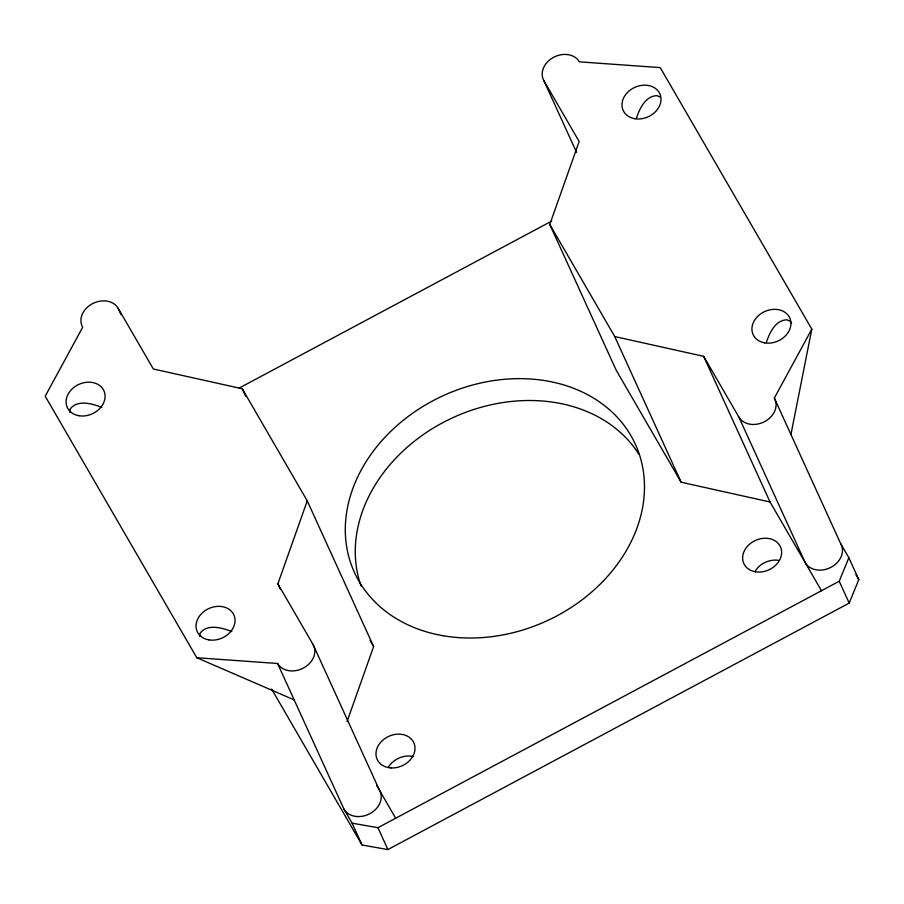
<?xml version="1.0" encoding="UTF-8"?>
<svg xmlns="http://www.w3.org/2000/svg" width="904" height="904" viewBox="0 0 904 904"><rect width="100%" height="100%" fill="white"/><g stroke="black" fill="none" stroke-linecap="round" stroke-linejoin="round"><path stroke-width="1.36" d="M69.845 412.28L70.162 409.049C77.382 399.319 92.298 403.636 101.824 407.41M199.784 636.439L200.089 633.207C207.321 623.477 222.237 627.794 231.752 631.568M790.932 434.496L811.815 329.124L660.225 67.608L579.43 61.845A20.137 16.17 -24.5 0 0 553.576 57.314A20.137 16.17 -24.5 0 0 543.948 80.795L576.56 152.358M280.206 588.933L277.878 583.826L307.236 500.861L242.272 388.776L153.352 369.001L118.164 308.298A20.137 16.17 -24.5 0 0 92.298 303.767A20.137 16.17 -24.5 0 0 82.682 327.248L45.2 396.212L196.789 657.728L294.184 699.911M347.057 721.595L373.623 646.529L307.236 500.861M821.476 590.73L770.05 501.991L681.13 482.227L616.166 370.143L549.779 224.474L579.148 141.51L543.948 80.795M636.371 118.356C639.557 108.853 645.275 96.163 656.779 95.621L660.01 96.954M766.309 342.526C769.485 333.011 775.214 320.332 786.717 319.779L789.949 321.112L791.633 323.067M196.789 657.728L277.584 663.491L343.972 809.159L352.085 823.171L377.951 827.702L839.217 581.249L848.845 557.757L840.72 543.745L774.332 398.076L811.815 329.124M271.652 689.085L362.052 845.025L387.906 849.557L849.184 603.092L858.8 579.611L848.845 557.757M239.266 388.031L551.768 221.062M549.779 224.474L614.754 336.559L703.662 356.334L738.851 417.038L805.238 562.706A20.137 16.17 -24.5 0 0 831.104 567.237A20.137 16.17 -24.5 0 0 840.72 543.745M855.975 574.741L858.8 579.611M370.086 640.439L373.623 646.529M277.878 583.826L313.066 644.541L379.454 790.198A20.137 16.17 -24.5 0 1 369.826 813.69A20.137 16.17 -24.5 0 1 343.972 809.159M376.64 785.35L395.692 818.222M839.217 581.249L849.184 603.092M703.662 356.334L770.05 501.991M614.754 336.559L681.13 482.227M242.272 388.776L245.764 396.449M377.951 827.702L387.906 849.557M118.164 308.298L121.079 314.682M352.085 823.171L362.052 845.025M361.137 586.21A154.381 123.938 -24.5 0 1 450.554 418.755A154.381 123.938 -24.5 0 1 638.778 454.068M388.234 767.496A20.137 16.17 -24.5 0 1 413.501 756.558M754.851 571.656A20.137 16.17 -24.5 0 1 778.898 560.401M774.332 398.076A20.137 16.17 -24.5 0 1 764.716 421.569A20.137 16.17 -24.5 0 1 738.851 417.038M313.066 644.541A20.137 16.17 -24.5 0 1 303.45 668.022A20.137 16.17 -24.5 0 1 277.584 663.491M442.745 635.67A154.381 123.938 -24.5 0 0 642.394 465.933A154.381 123.938 -24.5 0 0 399.545 423.388A154.381 123.938 -24.5 0 0 442.745 635.67M391.059 767.937A20.137 16.17 -24.5 0 0 414.156 743.54A20.137 16.17 -24.5 0 0 381.239 741.687A20.137 16.17 -24.5 0 0 391.059 767.937M755.337 571.769A20.137 16.17 -24.5 0 0 781.372 549.621A20.137 16.17 -24.5 0 0 749.698 544.072A20.137 16.17 -24.5 0 0 755.337 571.769M78.795 415.704A20.137 16.17 -24.5 0 0 104.83 393.568A20.137 16.17 -24.5 0 0 73.156 388.008A20.137 16.17 -24.5 0 0 78.795 415.704M208.734 639.862A20.137 16.17 -24.5 0 0 234.769 617.726A20.137 16.17 -24.5 0 0 203.095 612.177A20.137 16.17 -24.5 0 0 208.734 639.862M764.614 342.853A20.137 16.17 -24.5 0 0 790.661 320.717A20.137 16.17 -24.5 0 0 758.987 315.168A20.137 16.17 -24.5 0 0 764.614 342.853M634.687 118.695A20.137 16.17 -24.5 0 0 660.722 96.558A20.137 16.17 -24.5 0 0 629.048 90.999A20.137 16.17 -24.5 0 0 634.687 118.695"/></g></svg>
